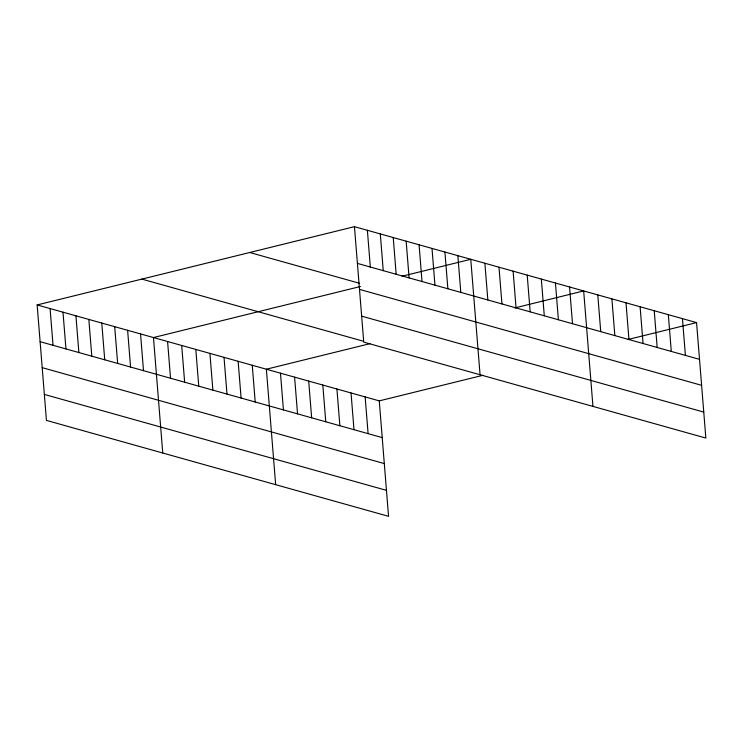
<?xml version="1.0" encoding="UTF-8"?>
<svg xmlns="http://www.w3.org/2000/svg" width="743" height="743" viewBox="0 0 743 743"><rect width="100%" height="100%" fill="white"/><g stroke="black" fill="none" stroke-linecap="round" stroke-linejoin="round"><path stroke-width="1.11" d="M37.15 304.936L379.255 400.876L388.552 516.329L46.438 420.399L37.15 304.936L354.448 226.671L696.562 322.601L705.85 438.064L363.745 342.124L354.448 226.671M360.439 286.501L153.467 337.554L162.754 453.016M402.056 276.238L470.765 259.288L480.062 374.741M369.986 343.656L266.365 369.215L275.653 484.677M514.945 307.899L583.664 290.95L592.951 406.402M379.255 400.876L482.876 375.317M627.844 339.551L696.562 322.601M357.411 263.403L699.516 359.343M249.741 252.499L359.593 283.306M359.501 289.38L701.606 385.32M361.646 316.146L703.76 412.086M141.857 279.108L363.476 341.251M40.103 341.678L382.218 437.608M42.193 367.655L384.307 463.586M44.348 394.422L386.462 490.352M682.445 318.645L685.408 355.386M668.338 314.688L671.291 351.43M654.221 310.732L657.183 347.464M640.113 306.775L643.066 343.507M625.996 302.819L628.959 339.551M611.888 298.862L614.842 335.595M597.781 294.906L600.734 331.638M569.556 286.984L572.509 323.725M555.439 283.027L558.392 319.769M541.331 279.071L544.285 315.812M527.214 275.114L530.168 311.856M513.107 271.158L516.06 307.89M498.99 267.201L501.952 303.933M484.882 263.245L487.835 299.977M457.846 255.657L460.799 292.398M444.918 252.035L447.871 288.776M431.999 248.413L434.952 285.145M419.071 244.791L422.024 281.523M406.152 241.169L409.105 277.901M393.223 237.537L396.177 274.278M380.295 233.915L383.258 270.656M367.376 230.293L370.33 267.025M365.147 396.92L368.101 433.652M351.04 392.963L353.993 429.695M336.923 388.998L339.876 425.739M322.815 385.041L325.768 421.783M308.698 381.085L311.651 417.826M294.59 377.128L297.544 413.87M280.473 373.172L283.427 409.913M252.249 365.259L255.211 401.991M238.141 361.302L241.094 398.034M224.024 357.346L226.987 394.078M209.916 353.389L212.869 390.121M195.799 349.424L198.762 386.165M181.691 345.467L184.645 382.208M167.584 341.511L170.537 378.252M140.548 333.932L143.501 370.664M127.62 330.31L130.573 367.042M114.691 326.679L117.654 363.42M101.772 323.056L104.726 359.798M88.844 319.434L91.798 356.166M75.925 315.812L78.879 352.544M62.997 312.19L65.951 348.922M50.078 308.559L53.032 345.3"/></g></svg>
